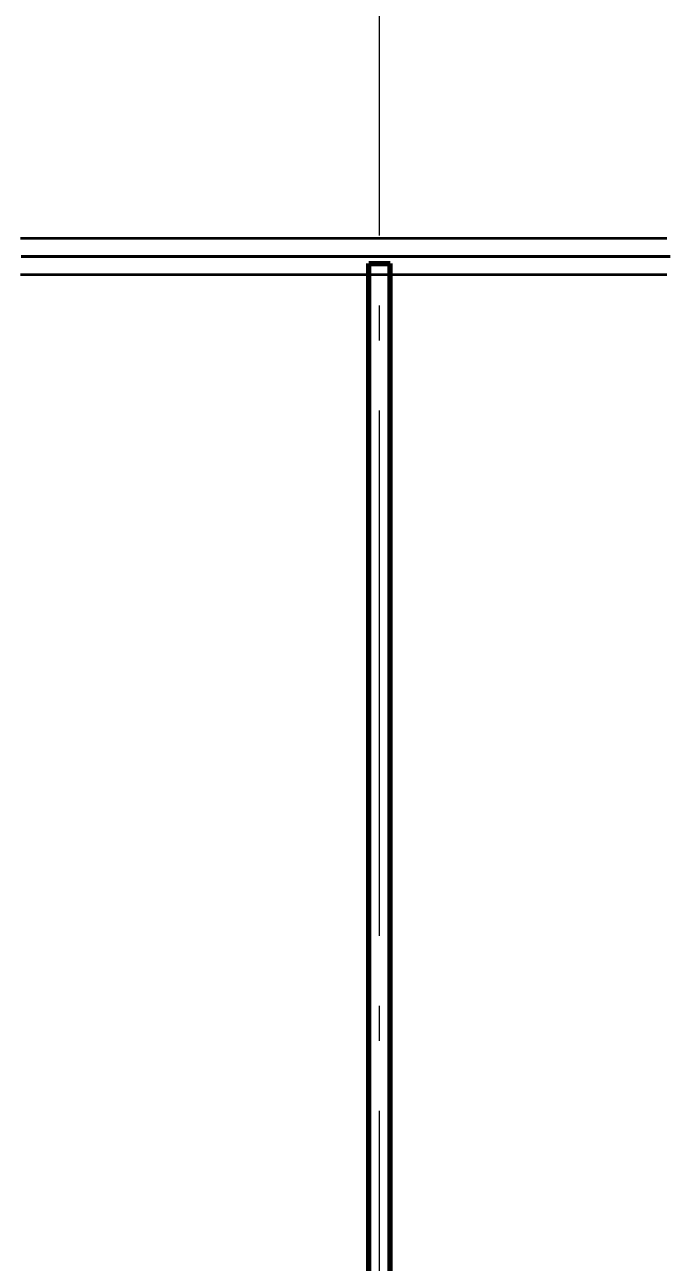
# Model space of a CAD drawing. Header units: millimetres. Extents: x 0 to 594, y 0 to 420.
# Drawn here: x 112.3 to 130.61, y 253.45 to 288.79 of the extents above; entities that cross this region are included whole.
import ezdxf

# ---------------------------------------------------------------- set-up
doc = ezdxf.new("R2010")
doc.units = ezdxf.units.MM
doc.linetypes.add('IRAM-E-TRAZOS', pattern=[5, 4, -1])
doc.linetypes.add('IRAM-F-TRAZO-PUNTO', pattern=[20, 15, -2, 1, -2])
for name, color, linetype, lineweight in [('01-VISIBLE', 7, 'CONTINUOUS', 70), ('02-OCULTA', 4, 'IRAM-E-TRAZOS', 35), ('03-EJE', 1, 'IRAM-F-TRAZO-PUNTO', 18), ('04-COTA', 3, 'CONTINUOUS', 18)]:
    doc.layers.add(name, color=color, linetype=linetype, lineweight=lineweight)
doc.styles.add('ISO3098', font='isocpeur.ttf')
doc.dimstyles.new('FLAMA-IRAM', dxfattribs={"dimtxt": 3.5, "dimasz": 3.5, "dimexe": 2, "dimexo": 1.5, "dimgap": 1, "dimtad": 1, "dimdec": 1, "dimtxsty": 'ISO3098', "dimblk": 'IRAM_FLECHA', "dimblk1": 'IRAM_FLECHA', "dimblk2": 'IRAM_FLECHA', "dimcen": 2.5, "dimclrd": 3, "dimclre": 3, "dimclrt": 3, "dimazin": 3, "dimtfac": 1, "dimtmove": 0, "dimatfit": 3, "dimlwd": 18, "dimlwe": 18})

# ---------------------------------------------------------------- blocks, each defined once
blk = doc.blocks.new('IRAM_FLECHA')
blk.add_solid([(0, 0), (-1, 0.125), (-1, -0.125)])

msp = doc.modelspace()

# ---------------------------------------------------------------- linework, layer by layer
at = {"layer": '01-VISIBLE'}
for p, q in [((122.125, 281.97), (122.725, 281.97)), ((122.125, 201.17), (122.125, 281.97)), ((122.725, 201.17), (122.725, 281.97))]:
    msp.add_line(p, q, dxfattribs=at)
at = {"layer": '02-OCULTA'}
for p, q in [((122.125, 201.482), (122.125, 281.658)), ((122.725, 201.482), (122.725, 281.658))]:
    msp.add_line(p, q, dxfattribs=at)
for points in [[(130.624, 282.682), (130.487, 282.682), (130.351, 282.682), (130.214, 282.682), (130.077, 282.682), (129.941, 282.682), (129.804, 282.682), (129.667, 282.682), (129.531, 282.682), (129.394, 282.682), (129.257, 282.682), (129.121, 282.682), (128.984, 282.682), (128.848, 282.682), (128.711, 282.682), (128.574, 282.682), (128.438, 282.682), (128.301, 282.682), (128.164, 282.682), (128.028, 282.682), (127.891, 282.682), (127.754, 282.682), (127.618, 282.682), (127.481, 282.682), (127.344, 282.682), (127.208, 282.682), (127.071, 282.682), (126.934, 282.682), (126.798, 282.682), (126.661, 282.682), (126.525, 282.682), (126.388, 282.682), (126.251, 282.682), (126.115, 282.682), (125.978, 282.682), (125.841, 282.682), (125.705, 282.682), (125.568, 282.682), (125.431, 282.682), (125.295, 282.682), (125.158, 282.682), (125.021, 282.682), (124.885, 282.682), (124.748, 282.682), (124.611, 282.682), (124.475, 282.682), (124.338, 282.682), (124.201, 282.682), (124.065, 282.682), (123.928, 282.682), (123.791, 282.682), (123.655, 282.682), (123.518, 282.682), (123.382, 282.682), (123.245, 282.682), (123.108, 282.682), (122.972, 282.682), (122.835, 282.682), (122.698, 282.682), (122.562, 282.682), (122.425, 282.682), (122.288, 282.682), (122.152, 282.682), (122.015, 282.682), (121.878, 282.682), (121.742, 282.682), (121.605, 282.682), (121.468, 282.682), (121.332, 282.682), (121.195, 282.682), (121.058, 282.682), (120.922, 282.682), (120.785, 282.682), (120.649, 282.682), (120.512, 282.682), (120.375, 282.682), (120.239, 282.682), (120.102, 282.682), (119.965, 282.682), (119.829, 282.682), (119.692, 282.682), (119.555, 282.682), (119.419, 282.682), (119.282, 282.682), (119.145, 282.682), (119.009, 282.682), (118.872, 282.682), (118.735, 282.682), (118.599, 282.682), (118.462, 282.682), (118.326, 282.682), (118.189, 282.682), (118.052, 282.682), (117.916, 282.682), (117.779, 282.682), (117.642, 282.682), (117.506, 282.682), (117.369, 282.682), (117.232, 282.682), (117.096, 282.682), (116.959, 282.682), (116.822, 282.682), (116.686, 282.682), (116.549, 282.682), (116.412, 282.682), (116.276, 282.682), (116.139, 282.682), (116.002, 282.682), (115.866, 282.682), (115.729, 282.682), (115.593, 282.682), (115.456, 282.682), (115.319, 282.682), (115.183, 282.682), (115.046, 282.682), (114.909, 282.682), (114.773, 282.682), (114.636, 282.682), (114.499, 282.682), (114.363, 282.682), (114.226, 282.682), (114.089, 282.682), (113.953, 282.682), (113.816, 282.682), (113.679, 282.682), (113.543, 282.682), (113.406, 282.682), (113.269, 282.682), (113.133, 282.682), (112.996, 282.682), (112.86, 282.682), (112.723, 282.682), (112.586, 282.682), (112.45, 282.682), (112.313, 282.682), (112.176, 282.682)], [(130.624, 282.682), (130.487, 282.682), (130.351, 282.682), (130.214, 282.682), (130.077, 282.682), (129.941, 282.682), (129.804, 282.682), (129.667, 282.682), (129.531, 282.682), (129.394, 282.682), (129.257, 282.682), (129.121, 282.682), (128.984, 282.682), (128.848, 282.682), (128.711, 282.682), (128.574, 282.682), (128.438, 282.682), (128.301, 282.682), (128.164, 282.682), (128.028, 282.682), (127.891, 282.682), (127.754, 282.682), (127.618, 282.682), (127.481, 282.682), (127.344, 282.682), (127.208, 282.682), (127.071, 282.682), (126.934, 282.682), (126.798, 282.682), (126.661, 282.682), (126.525, 282.682), (126.388, 282.682), (126.251, 282.682), (126.115, 282.682), (125.978, 282.682), (125.841, 282.682), (125.705, 282.682), (125.568, 282.682), (125.431, 282.682), (125.295, 282.682), (125.158, 282.682), (125.021, 282.682), (124.885, 282.682), (124.748, 282.682), (124.611, 282.682), (124.475, 282.682), (124.338, 282.682), (124.201, 282.682), (124.065, 282.682), (123.928, 282.682), (123.791, 282.682), (123.655, 282.682), (123.518, 282.682), (123.382, 282.682), (123.245, 282.682), (123.108, 282.682), (122.972, 282.682), (122.835, 282.682), (122.698, 282.682), (122.562, 282.682), (122.425, 282.682), (122.288, 282.682), (122.152, 282.682), (122.015, 282.682), (121.878, 282.682), (121.742, 282.682), (121.605, 282.682), (121.468, 282.682), (121.332, 282.682), (121.195, 282.682), (121.058, 282.682), (120.922, 282.682), (120.785, 282.682), (120.649, 282.682), (120.512, 282.682), (120.375, 282.682), (120.239, 282.682), (120.102, 282.682), (119.965, 282.682), (119.829, 282.682), (119.692, 282.682), (119.555, 282.682), (119.419, 282.682), (119.282, 282.682), (119.145, 282.682), (119.009, 282.682), (118.872, 282.682), (118.735, 282.682), (118.599, 282.682), (118.462, 282.682), (118.326, 282.682), (118.189, 282.682), (118.052, 282.682), (117.916, 282.682), (117.779, 282.682), (117.642, 282.682), (117.506, 282.682), (117.369, 282.682), (117.232, 282.682), (117.096, 282.682), (116.959, 282.682), (116.822, 282.682), (116.686, 282.682), (116.549, 282.682), (116.412, 282.682), (116.276, 282.682), (116.139, 282.682), (116.002, 282.682), (115.866, 282.682), (115.729, 282.682), (115.593, 282.682), (115.456, 282.682), (115.319, 282.682), (115.183, 282.682), (115.046, 282.682), (114.909, 282.682), (114.773, 282.682), (114.636, 282.682), (114.499, 282.682), (114.363, 282.682), (114.226, 282.682), (114.089, 282.682), (113.953, 282.682), (113.816, 282.682), (113.679, 282.682), (113.543, 282.682), (113.406, 282.682), (113.269, 282.682), (113.133, 282.682), (112.996, 282.682), (112.86, 282.682), (112.723, 282.682), (112.586, 282.682), (112.45, 282.682), (112.313, 282.682), (112.176, 282.682)], [(130.72, 282.17), (130.582, 282.17), (130.444, 282.17), (130.305, 282.17), (130.167, 282.17), (130.029, 282.17), (129.891, 282.17), (129.752, 282.17), (129.614, 282.17), (129.476, 282.17), (129.337, 282.17), (129.199, 282.17), (129.061, 282.17), (128.923, 282.17), (128.784, 282.17), (128.646, 282.17), (128.508, 282.17), (128.37, 282.17), (128.232, 282.17), (128.093, 282.17), (127.955, 282.17), (127.817, 282.17), (127.678, 282.17), (127.54, 282.17), (127.402, 282.17), (127.264, 282.17), (127.126, 282.17), (126.987, 282.17), (126.849, 282.17), (126.711, 282.17), (126.573, 282.17), (126.434, 282.17), (126.296, 282.17), (126.158, 282.17), (126.02, 282.17), (125.881, 282.17), (125.743, 282.17), (125.605, 282.17), (125.467, 282.17), (125.328, 282.17), (125.19, 282.17), (125.052, 282.17), (124.913, 282.17), (124.775, 282.17), (124.637, 282.17), (124.499, 282.17), (124.361, 282.17), (124.222, 282.17), (124.084, 282.17), (123.946, 282.17), (123.808, 282.17), (123.669, 282.17), (123.531, 282.17), (123.393, 282.17), (123.255, 282.17), (123.116, 282.17), (122.978, 282.17), (122.84, 282.17), (122.702, 282.17), (122.563, 282.17), (122.425, 282.17), (122.287, 282.17), (122.149, 282.17), (122.01, 282.17), (121.872, 282.17), (121.734, 282.17), (121.596, 282.17), (121.457, 282.17), (121.319, 282.17), (121.181, 282.17), (121.043, 282.17), (120.904, 282.17), (120.766, 282.17), (120.628, 282.17), (120.49, 282.17), (120.351, 282.17), (120.213, 282.17), (120.075, 282.17), (119.936, 282.17), (119.798, 282.17), (119.66, 282.17), (119.522, 282.17), (119.383, 282.17), (119.245, 282.17), (119.107, 282.17), (118.969, 282.17), (118.831, 282.17), (118.692, 282.17), (118.554, 282.17), (118.416, 282.17), (118.278, 282.17), (118.139, 282.17), (118.001, 282.17), (117.863, 282.17), (117.725, 282.17), (117.586, 282.17), (117.448, 282.17), (117.31, 282.17), (117.172, 282.17), (117.033, 282.17), (116.895, 282.17), (116.757, 282.17), (116.619, 282.17), (116.48, 282.17), (116.342, 282.17), (116.204, 282.17), (116.066, 282.17), (115.927, 282.17), (115.789, 282.17), (115.651, 282.17), (115.513, 282.17), (115.374, 282.17), (115.236, 282.17), (115.098, 282.17), (114.96, 282.17), (114.821, 282.17), (114.683, 282.17), (114.545, 282.17), (114.407, 282.17), (114.268, 282.17), (114.13, 282.17), (113.992, 282.17), (113.854, 282.17), (113.715, 282.17), (113.577, 282.17), (113.439, 282.17), (113.3, 282.17), (113.162, 282.17), (113.024, 282.17), (112.886, 282.17), (112.748, 282.17), (112.609, 282.17), (112.471, 282.17), (112.333, 282.17), (112.195, 282.17)], [(112.195, 282.17), (112.333, 282.17), (112.471, 282.17), (112.609, 282.17), (112.748, 282.17), (112.886, 282.17), (113.024, 282.17), (113.162, 282.17), (113.3, 282.17), (113.439, 282.17), (113.577, 282.17), (113.715, 282.17), (113.854, 282.17), (113.992, 282.17), (114.13, 282.17), (114.268, 282.17), (114.407, 282.17), (114.545, 282.17), (114.683, 282.17), (114.821, 282.17), (114.96, 282.17), (115.098, 282.17), (115.236, 282.17), (115.374, 282.17), (115.513, 282.17), (115.651, 282.17), (115.789, 282.17), (115.927, 282.17), (116.066, 282.17), (116.204, 282.17), (116.342, 282.17), (116.48, 282.17), (116.619, 282.17), (116.757, 282.17), (116.895, 282.17), (117.033, 282.17), (117.172, 282.17), (117.31, 282.17), (117.448, 282.17), (117.586, 282.17), (117.725, 282.17), (117.863, 282.17), (118.001, 282.17), (118.139, 282.17), (118.278, 282.17), (118.416, 282.17), (118.554, 282.17), (118.692, 282.17), (118.831, 282.17), (118.969, 282.17), (119.107, 282.17), (119.245, 282.17), (119.383, 282.17), (119.522, 282.17), (119.66, 282.17), (119.798, 282.17), (119.936, 282.17), (120.075, 282.17), (120.213, 282.17), (120.351, 282.17), (120.49, 282.17), (120.628, 282.17), (120.766, 282.17), (120.904, 282.17), (121.043, 282.17), (121.181, 282.17), (121.319, 282.17), (121.457, 282.17), (121.596, 282.17), (121.734, 282.17), (121.872, 282.17), (122.01, 282.17), (122.149, 282.17), (122.287, 282.17), (122.425, 282.17), (122.563, 282.17), (122.702, 282.17), (122.84, 282.17), (122.978, 282.17), (123.116, 282.17), (123.255, 282.17), (123.393, 282.17), (123.531, 282.17), (123.669, 282.17), (123.808, 282.17), (123.946, 282.17), (124.084, 282.17), (124.222, 282.17), (124.361, 282.17), (124.499, 282.17), (124.637, 282.17), (124.775, 282.17), (124.913, 282.17), (125.052, 282.17), (125.19, 282.17), (125.328, 282.17), (125.467, 282.17), (125.605, 282.17), (125.743, 282.17), (125.881, 282.17), (126.02, 282.17), (126.158, 282.17), (126.296, 282.17), (126.434, 282.17), (126.573, 282.17), (126.711, 282.17), (126.849, 282.17), (126.987, 282.17), (127.126, 282.17), (127.264, 282.17), (127.402, 282.17), (127.54, 282.17), (127.678, 282.17), (127.817, 282.17), (127.955, 282.17), (128.093, 282.17), (128.232, 282.17), (128.37, 282.17), (128.508, 282.17), (128.646, 282.17), (128.784, 282.17), (128.923, 282.17), (129.061, 282.17), (129.199, 282.17), (129.337, 282.17), (129.476, 282.17), (129.614, 282.17), (129.752, 282.17), (129.891, 282.17), (130.029, 282.17), (130.167, 282.17), (130.305, 282.17), (130.444, 282.17), (130.582, 282.17), (130.72, 282.17)], [(130.72, 282.17), (130.582, 282.17), (130.444, 282.17), (130.305, 282.17), (130.167, 282.17), (130.029, 282.17), (129.891, 282.17), (129.752, 282.17), (129.614, 282.17), (129.476, 282.17), (129.337, 282.17), (129.199, 282.17), (129.061, 282.17), (128.923, 282.17), (128.784, 282.17), (128.646, 282.17), (128.508, 282.17), (128.37, 282.17), (128.232, 282.17), (128.093, 282.17), (127.955, 282.17), (127.817, 282.17), (127.678, 282.17), (127.54, 282.17), (127.402, 282.17), (127.264, 282.17), (127.126, 282.17), (126.987, 282.17), (126.849, 282.17), (126.711, 282.17), (126.573, 282.17), (126.434, 282.17), (126.296, 282.17), (126.158, 282.17), (126.02, 282.17), (125.881, 282.17), (125.743, 282.17), (125.605, 282.17), (125.467, 282.17), (125.328, 282.17), (125.19, 282.17), (125.052, 282.17), (124.913, 282.17), (124.775, 282.17), (124.637, 282.17), (124.499, 282.17), (124.361, 282.17), (124.222, 282.17), (124.084, 282.17), (123.946, 282.17), (123.808, 282.17), (123.669, 282.17), (123.531, 282.17), (123.393, 282.17), (123.255, 282.17), (123.116, 282.17), (122.978, 282.17), (122.84, 282.17), (122.702, 282.17), (122.563, 282.17), (122.425, 282.17), (122.287, 282.17), (122.149, 282.17), (122.01, 282.17), (121.872, 282.17), (121.734, 282.17), (121.596, 282.17), (121.457, 282.17), (121.319, 282.17), (121.181, 282.17), (121.043, 282.17), (120.904, 282.17), (120.766, 282.17), (120.628, 282.17), (120.49, 282.17), (120.351, 282.17), (120.213, 282.17), (120.075, 282.17), (119.936, 282.17), (119.798, 282.17), (119.66, 282.17), (119.522, 282.17), (119.383, 282.17), (119.245, 282.17), (119.107, 282.17), (118.969, 282.17), (118.831, 282.17), (118.692, 282.17), (118.554, 282.17), (118.416, 282.17), (118.278, 282.17), (118.139, 282.17), (118.001, 282.17), (117.863, 282.17), (117.725, 282.17), (117.586, 282.17), (117.448, 282.17), (117.31, 282.17), (117.172, 282.17), (117.033, 282.17), (116.895, 282.17), (116.757, 282.17), (116.619, 282.17), (116.48, 282.17), (116.342, 282.17), (116.204, 282.17), (116.066, 282.17), (115.927, 282.17), (115.789, 282.17), (115.651, 282.17), (115.513, 282.17), (115.374, 282.17), (115.236, 282.17), (115.098, 282.17), (114.96, 282.17), (114.821, 282.17), (114.683, 282.17), (114.545, 282.17), (114.407, 282.17), (114.268, 282.17), (114.13, 282.17), (113.992, 282.17), (113.854, 282.17), (113.715, 282.17), (113.577, 282.17), (113.439, 282.17), (113.3, 282.17), (113.162, 282.17), (113.024, 282.17), (112.886, 282.17), (112.748, 282.17), (112.609, 282.17), (112.471, 282.17), (112.333, 282.17), (112.195, 282.17)], [(112.195, 282.17), (112.333, 282.17), (112.471, 282.17), (112.609, 282.17), (112.748, 282.17), (112.886, 282.17), (113.024, 282.17), (113.162, 282.17), (113.3, 282.17), (113.439, 282.17), (113.577, 282.17), (113.715, 282.17), (113.854, 282.17), (113.992, 282.17), (114.13, 282.17), (114.268, 282.17), (114.407, 282.17), (114.545, 282.17), (114.683, 282.17), (114.821, 282.17), (114.96, 282.17), (115.098, 282.17), (115.236, 282.17), (115.374, 282.17), (115.513, 282.17), (115.651, 282.17), (115.789, 282.17), (115.927, 282.17), (116.066, 282.17), (116.204, 282.17), (116.342, 282.17), (116.48, 282.17), (116.619, 282.17), (116.757, 282.17), (116.895, 282.17), (117.033, 282.17), (117.172, 282.17), (117.31, 282.17), (117.448, 282.17), (117.586, 282.17), (117.725, 282.17), (117.863, 282.17), (118.001, 282.17), (118.139, 282.17), (118.278, 282.17), (118.416, 282.17), (118.554, 282.17), (118.692, 282.17), (118.831, 282.17), (118.969, 282.17), (119.107, 282.17), (119.245, 282.17), (119.383, 282.17), (119.522, 282.17), (119.66, 282.17), (119.798, 282.17), (119.936, 282.17), (120.075, 282.17), (120.213, 282.17), (120.351, 282.17), (120.49, 282.17), (120.628, 282.17), (120.766, 282.17), (120.904, 282.17), (121.043, 282.17), (121.181, 282.17), (121.319, 282.17), (121.457, 282.17), (121.596, 282.17), (121.734, 282.17), (121.872, 282.17), (122.01, 282.17), (122.149, 282.17), (122.287, 282.17), (122.425, 282.17), (122.563, 282.17), (122.702, 282.17), (122.84, 282.17), (122.978, 282.17), (123.116, 282.17), (123.255, 282.17), (123.393, 282.17), (123.531, 282.17), (123.669, 282.17), (123.808, 282.17), (123.946, 282.17), (124.084, 282.17), (124.222, 282.17), (124.361, 282.17), (124.499, 282.17), (124.637, 282.17), (124.775, 282.17), (124.913, 282.17), (125.052, 282.17), (125.19, 282.17), (125.328, 282.17), (125.467, 282.17), (125.605, 282.17), (125.743, 282.17), (125.881, 282.17), (126.02, 282.17), (126.158, 282.17), (126.296, 282.17), (126.434, 282.17), (126.573, 282.17), (126.711, 282.17), (126.849, 282.17), (126.987, 282.17), (127.126, 282.17), (127.264, 282.17), (127.402, 282.17), (127.54, 282.17), (127.678, 282.17), (127.817, 282.17), (127.955, 282.17), (128.093, 282.17), (128.232, 282.17), (128.37, 282.17), (128.508, 282.17), (128.646, 282.17), (128.784, 282.17), (128.923, 282.17), (129.061, 282.17), (129.199, 282.17), (129.337, 282.17), (129.476, 282.17), (129.614, 282.17), (129.752, 282.17), (129.891, 282.17), (130.029, 282.17), (130.167, 282.17), (130.305, 282.17), (130.444, 282.17), (130.582, 282.17), (130.72, 282.17)], [(130.663, 282.17), (130.528, 282.17), (130.393, 282.17), (130.258, 282.17), (130.123, 282.17), (129.988, 282.17), (129.853, 282.17), (129.718, 282.17), (129.583, 282.17), (129.448, 282.17), (129.313, 282.17), (129.178, 282.17), (129.042, 282.17), (128.907, 282.17), (128.772, 282.17), (128.637, 282.17), (128.502, 282.17), (128.367, 282.17), (128.232, 282.17), (128.097, 282.17), (127.962, 282.17), (127.827, 282.17), (127.692, 282.17), (127.557, 282.17), (127.422, 282.17), (127.287, 282.17), (127.152, 282.17), (127.017, 282.17), (126.882, 282.17), (126.747, 282.17), (126.612, 282.17), (126.477, 282.17), (126.341, 282.17), (126.206, 282.17), (126.071, 282.17), (125.936, 282.17), (125.801, 282.17), (125.666, 282.17), (125.531, 282.17), (125.396, 282.17), (125.261, 282.17), (125.126, 282.17), (124.991, 282.17), (124.856, 282.17), (124.721, 282.17), (124.586, 282.17), (124.451, 282.17), (124.316, 282.17), (124.181, 282.17), (124.046, 282.17), (123.911, 282.17), (123.776, 282.17), (123.64, 282.17), (123.505, 282.17), (123.37, 282.17), (123.235, 282.17), (123.1, 282.17), (122.965, 282.17), (122.83, 282.17), (122.695, 282.17), (122.56, 282.17), (122.425, 282.17), (122.29, 282.17), (122.155, 282.17), (122.02, 282.17), (121.885, 282.17), (121.75, 282.17), (121.615, 282.17), (121.48, 282.17), (121.345, 282.17), (121.21, 282.17), (121.075, 282.17), (120.939, 282.17), (120.804, 282.17), (120.669, 282.17), (120.534, 282.17), (120.399, 282.17), (120.264, 282.17), (120.129, 282.17), (119.994, 282.17), (119.859, 282.17), (119.724, 282.17), (119.589, 282.17), (119.454, 282.17), (119.319, 282.17), (119.184, 282.17), (119.049, 282.17), (118.914, 282.17), (118.779, 282.17), (118.644, 282.17), (118.509, 282.17), (118.374, 282.17), (118.238, 282.17), (118.103, 282.17), (117.968, 282.17), (117.833, 282.17), (117.698, 282.17), (117.563, 282.17), (117.428, 282.17), (117.293, 282.17), (117.158, 282.17), (117.023, 282.17), (116.888, 282.17), (116.753, 282.17), (116.618, 282.17), (116.483, 282.17), (116.348, 282.17), (116.213, 282.17), (116.078, 282.17), (115.943, 282.17), (115.808, 282.17), (115.673, 282.17), (115.537, 282.17), (115.402, 282.17), (115.267, 282.17), (115.132, 282.17), (114.997, 282.17), (114.862, 282.17), (114.727, 282.17), (114.592, 282.17), (114.457, 282.17), (114.322, 282.17), (114.187, 282.17), (114.052, 282.17), (113.917, 282.17), (113.782, 282.17), (113.647, 282.17), (113.512, 282.17), (113.377, 282.17), (113.242, 282.17), (113.107, 282.17), (112.972, 282.17), (112.836, 282.17), (112.701, 282.17), (112.566, 282.17), (112.431, 282.17), (112.296, 282.17)], [(112.296, 282.17), (112.431, 282.17), (112.566, 282.17), (112.701, 282.17), (112.836, 282.17), (112.972, 282.17), (113.107, 282.17), (113.242, 282.17), (113.377, 282.17), (113.512, 282.17), (113.647, 282.17), (113.782, 282.17), (113.917, 282.17), (114.052, 282.17), (114.187, 282.17), (114.322, 282.17), (114.457, 282.17), (114.592, 282.17), (114.727, 282.17), (114.862, 282.17), (114.997, 282.17), (115.132, 282.17), (115.267, 282.17), (115.402, 282.17), (115.537, 282.17), (115.673, 282.17), (115.808, 282.17), (115.943, 282.17), (116.078, 282.17), (116.213, 282.17), (116.348, 282.17), (116.483, 282.17), (116.618, 282.17), (116.753, 282.17), (116.888, 282.17), (117.023, 282.17), (117.158, 282.17), (117.293, 282.17), (117.428, 282.17), (117.563, 282.17), (117.698, 282.17), (117.833, 282.17), (117.968, 282.17), (118.103, 282.17), (118.238, 282.17), (118.374, 282.17), (118.509, 282.17), (118.644, 282.17), (118.779, 282.17), (118.914, 282.17), (119.049, 282.17), (119.184, 282.17), (119.319, 282.17), (119.454, 282.17), (119.589, 282.17), (119.724, 282.17), (119.859, 282.17), (119.994, 282.17), (120.129, 282.17), (120.264, 282.17), (120.399, 282.17), (120.534, 282.17), (120.669, 282.17), (120.804, 282.17), (120.939, 282.17), (121.075, 282.17), (121.21, 282.17), (121.345, 282.17), (121.48, 282.17), (121.615, 282.17), (121.75, 282.17), (121.885, 282.17), (122.02, 282.17), (122.155, 282.17), (122.29, 282.17), (122.425, 282.17), (122.56, 282.17), (122.695, 282.17), (122.83, 282.17), (122.965, 282.17), (123.1, 282.17), (123.235, 282.17), (123.37, 282.17), (123.505, 282.17), (123.64, 282.17), (123.776, 282.17), (123.911, 282.17), (124.046, 282.17), (124.181, 282.17), (124.316, 282.17), (124.451, 282.17), (124.586, 282.17), (124.721, 282.17), (124.856, 282.17), (124.991, 282.17), (125.126, 282.17), (125.261, 282.17), (125.396, 282.17), (125.531, 282.17), (125.666, 282.17), (125.801, 282.17), (125.936, 282.17), (126.071, 282.17), (126.206, 282.17), (126.341, 282.17), (126.477, 282.17), (126.612, 282.17), (126.747, 282.17), (126.882, 282.17), (127.017, 282.17), (127.152, 282.17), (127.287, 282.17), (127.422, 282.17), (127.557, 282.17), (127.692, 282.17), (127.827, 282.17), (127.962, 282.17), (128.097, 282.17), (128.232, 282.17), (128.367, 282.17), (128.502, 282.17), (128.637, 282.17), (128.772, 282.17), (128.907, 282.17), (129.042, 282.17), (129.178, 282.17), (129.313, 282.17), (129.448, 282.17), (129.583, 282.17), (129.718, 282.17), (129.853, 282.17), (129.988, 282.17), (130.123, 282.17), (130.258, 282.17), (130.393, 282.17), (130.528, 282.17), (130.663, 282.17)], [(130.663, 282.17), (130.528, 282.17), (130.393, 282.17), (130.258, 282.17), (130.123, 282.17), (129.988, 282.17), (129.853, 282.17), (129.718, 282.17), (129.583, 282.17), (129.448, 282.17), (129.313, 282.17), (129.178, 282.17), (129.042, 282.17), (128.907, 282.17), (128.772, 282.17), (128.637, 282.17), (128.502, 282.17), (128.367, 282.17), (128.232, 282.17), (128.097, 282.17), (127.962, 282.17), (127.827, 282.17), (127.692, 282.17), (127.557, 282.17), (127.422, 282.17), (127.287, 282.17), (127.152, 282.17), (127.017, 282.17), (126.882, 282.17), (126.747, 282.17), (126.612, 282.17), (126.477, 282.17), (126.341, 282.17), (126.206, 282.17), (126.071, 282.17), (125.936, 282.17), (125.801, 282.17), (125.666, 282.17), (125.531, 282.17), (125.396, 282.17), (125.261, 282.17), (125.126, 282.17), (124.991, 282.17), (124.856, 282.17), (124.721, 282.17), (124.586, 282.17), (124.451, 282.17), (124.316, 282.17), (124.181, 282.17), (124.046, 282.17), (123.911, 282.17), (123.776, 282.17), (123.64, 282.17), (123.505, 282.17), (123.37, 282.17), (123.235, 282.17), (123.1, 282.17), (122.965, 282.17), (122.83, 282.17), (122.695, 282.17), (122.56, 282.17), (122.425, 282.17), (122.29, 282.17), (122.155, 282.17), (122.02, 282.17), (121.885, 282.17), (121.75, 282.17), (121.615, 282.17), (121.48, 282.17), (121.345, 282.17), (121.21, 282.17), (121.075, 282.17), (120.939, 282.17), (120.804, 282.17), (120.669, 282.17), (120.534, 282.17), (120.399, 282.17), (120.264, 282.17), (120.129, 282.17), (119.994, 282.17), (119.859, 282.17), (119.724, 282.17), (119.589, 282.17), (119.454, 282.17), (119.319, 282.17), (119.184, 282.17), (119.049, 282.17), (118.914, 282.17), (118.779, 282.17), (118.644, 282.17), (118.509, 282.17), (118.374, 282.17), (118.238, 282.17), (118.103, 282.17), (117.968, 282.17), (117.833, 282.17), (117.698, 282.17), (117.563, 282.17), (117.428, 282.17), (117.293, 282.17), (117.158, 282.17), (117.023, 282.17), (116.888, 282.17), (116.753, 282.17), (116.618, 282.17), (116.483, 282.17), (116.348, 282.17), (116.213, 282.17), (116.078, 282.17), (115.943, 282.17), (115.808, 282.17), (115.673, 282.17), (115.537, 282.17), (115.402, 282.17), (115.267, 282.17), (115.132, 282.17), (114.997, 282.17), (114.862, 282.17), (114.727, 282.17), (114.592, 282.17), (114.457, 282.17), (114.322, 282.17), (114.187, 282.17), (114.052, 282.17), (113.917, 282.17), (113.782, 282.17), (113.647, 282.17), (113.512, 282.17), (113.377, 282.17), (113.242, 282.17), (113.107, 282.17), (112.972, 282.17), (112.836, 282.17), (112.701, 282.17), (112.566, 282.17), (112.431, 282.17), (112.296, 282.17)], [(112.296, 282.17), (112.431, 282.17), (112.566, 282.17), (112.701, 282.17), (112.836, 282.17), (112.972, 282.17), (113.107, 282.17), (113.242, 282.17), (113.377, 282.17), (113.512, 282.17), (113.647, 282.17), (113.782, 282.17), (113.917, 282.17), (114.052, 282.17), (114.187, 282.17), (114.322, 282.17), (114.457, 282.17), (114.592, 282.17), (114.727, 282.17), (114.862, 282.17), (114.997, 282.17), (115.132, 282.17), (115.267, 282.17), (115.402, 282.17), (115.537, 282.17), (115.673, 282.17), (115.808, 282.17), (115.943, 282.17), (116.078, 282.17), (116.213, 282.17), (116.348, 282.17), (116.483, 282.17), (116.618, 282.17), (116.753, 282.17), (116.888, 282.17), (117.023, 282.17), (117.158, 282.17), (117.293, 282.17), (117.428, 282.17), (117.563, 282.17), (117.698, 282.17), (117.833, 282.17), (117.968, 282.17), (118.103, 282.17), (118.238, 282.17), (118.374, 282.17), (118.509, 282.17), (118.644, 282.17), (118.779, 282.17), (118.914, 282.17), (119.049, 282.17), (119.184, 282.17), (119.319, 282.17), (119.454, 282.17), (119.589, 282.17), (119.724, 282.17), (119.859, 282.17), (119.994, 282.17), (120.129, 282.17), (120.264, 282.17), (120.399, 282.17), (120.534, 282.17), (120.669, 282.17), (120.804, 282.17), (120.939, 282.17), (121.075, 282.17), (121.21, 282.17), (121.345, 282.17), (121.48, 282.17), (121.615, 282.17), (121.75, 282.17), (121.885, 282.17), (122.02, 282.17), (122.155, 282.17), (122.29, 282.17), (122.425, 282.17), (122.56, 282.17), (122.695, 282.17), (122.83, 282.17), (122.965, 282.17), (123.1, 282.17), (123.235, 282.17), (123.37, 282.17), (123.505, 282.17), (123.64, 282.17), (123.776, 282.17), (123.911, 282.17), (124.046, 282.17), (124.181, 282.17), (124.316, 282.17), (124.451, 282.17), (124.586, 282.17), (124.721, 282.17), (124.856, 282.17), (124.991, 282.17), (125.126, 282.17), (125.261, 282.17), (125.396, 282.17), (125.531, 282.17), (125.666, 282.17), (125.801, 282.17), (125.936, 282.17), (126.071, 282.17), (126.206, 282.17), (126.341, 282.17), (126.477, 282.17), (126.612, 282.17), (126.747, 282.17), (126.882, 282.17), (127.017, 282.17), (127.152, 282.17), (127.287, 282.17), (127.422, 282.17), (127.557, 282.17), (127.692, 282.17), (127.827, 282.17), (127.962, 282.17), (128.097, 282.17), (128.232, 282.17), (128.367, 282.17), (128.502, 282.17), (128.637, 282.17), (128.772, 282.17), (128.907, 282.17), (129.042, 282.17), (129.178, 282.17), (129.313, 282.17), (129.448, 282.17), (129.583, 282.17), (129.718, 282.17), (129.853, 282.17), (129.988, 282.17), (130.123, 282.17), (130.258, 282.17), (130.393, 282.17), (130.528, 282.17), (130.663, 282.17)], [(122.125, 281.97), (122.211, 281.97), (122.296, 281.97), (122.382, 281.97), (122.468, 281.97), (122.554, 281.97), (122.639, 281.97), (122.725, 281.97)], [(122.125, 281.658), (122.125, 281.71), (122.125, 281.762), (122.125, 281.814), (122.125, 281.866), (122.125, 281.918), (122.125, 281.97)], [(122.725, 281.658), (122.725, 281.71), (122.725, 281.762), (122.725, 281.814), (122.725, 281.866), (122.725, 281.918), (122.725, 281.97)], [(112.176, 281.658), (112.313, 281.658), (112.45, 281.658), (112.586, 281.658), (112.723, 281.658), (112.86, 281.658), (112.996, 281.658), (113.133, 281.658), (113.269, 281.658), (113.406, 281.658), (113.543, 281.658), (113.679, 281.658), (113.816, 281.658), (113.953, 281.658), (114.089, 281.658), (114.226, 281.658), (114.363, 281.658), (114.499, 281.658), (114.636, 281.658), (114.773, 281.658), (114.909, 281.658), (115.046, 281.658), (115.183, 281.658), (115.319, 281.658), (115.456, 281.658), (115.593, 281.658), (115.729, 281.658), (115.866, 281.658), (116.002, 281.658), (116.139, 281.658), (116.276, 281.658), (116.412, 281.658), (116.549, 281.658), (116.686, 281.658), (116.822, 281.658), (116.959, 281.658), (117.096, 281.658), (117.232, 281.658), (117.369, 281.658), (117.506, 281.658), (117.642, 281.658), (117.779, 281.658), (117.916, 281.658), (118.052, 281.658), (118.189, 281.658), (118.326, 281.658), (118.462, 281.658), (118.599, 281.658), (118.735, 281.658), (118.872, 281.658), (119.009, 281.658), (119.145, 281.658), (119.282, 281.658), (119.419, 281.658), (119.555, 281.658), (119.692, 281.658), (119.829, 281.658), (119.965, 281.658), (120.102, 281.658), (120.239, 281.658), (120.375, 281.658), (120.512, 281.658), (120.649, 281.658), (120.785, 281.658), (120.922, 281.658), (121.058, 281.658), (121.195, 281.658), (121.332, 281.658), (121.468, 281.658), (121.605, 281.658), (121.742, 281.658), (121.878, 281.658), (122.015, 281.658), (122.152, 281.658), (122.288, 281.658), (122.425, 281.658), (122.562, 281.658), (122.698, 281.658), (122.835, 281.658), (122.972, 281.658), (123.108, 281.658), (123.245, 281.658), (123.382, 281.658), (123.518, 281.658), (123.655, 281.658), (123.791, 281.658), (123.928, 281.658), (124.065, 281.658), (124.201, 281.658), (124.338, 281.658), (124.475, 281.658), (124.611, 281.658), (124.748, 281.658), (124.885, 281.658), (125.021, 281.658), (125.158, 281.658), (125.295, 281.658), (125.431, 281.658), (125.568, 281.658), (125.705, 281.658), (125.841, 281.658), (125.978, 281.658), (126.115, 281.658), (126.251, 281.658), (126.388, 281.658), (126.525, 281.658), (126.661, 281.658), (126.798, 281.658), (126.934, 281.658), (127.071, 281.658), (127.208, 281.658), (127.344, 281.658), (127.481, 281.658), (127.618, 281.658), (127.754, 281.658), (127.891, 281.658), (128.028, 281.658), (128.164, 281.658), (128.301, 281.658), (128.438, 281.658), (128.574, 281.658), (128.711, 281.658), (128.848, 281.658), (128.984, 281.658), (129.121, 281.658), (129.257, 281.658), (129.394, 281.658), (129.531, 281.658), (129.667, 281.658), (129.804, 281.658), (129.941, 281.658), (130.077, 281.658), (130.214, 281.658), (130.351, 281.658), (130.487, 281.658), (130.624, 281.658)], [(112.176, 281.658), (112.313, 281.658), (112.45, 281.658), (112.586, 281.658), (112.723, 281.658), (112.86, 281.658), (112.996, 281.658), (113.133, 281.658), (113.269, 281.658), (113.406, 281.658), (113.543, 281.658), (113.679, 281.658), (113.816, 281.658), (113.953, 281.658), (114.089, 281.658), (114.226, 281.658), (114.363, 281.658), (114.499, 281.658), (114.636, 281.658), (114.773, 281.658), (114.909, 281.658), (115.046, 281.658), (115.183, 281.658), (115.319, 281.658), (115.456, 281.658), (115.593, 281.658), (115.729, 281.658), (115.866, 281.658), (116.002, 281.658), (116.139, 281.658), (116.276, 281.658), (116.412, 281.658), (116.549, 281.658), (116.686, 281.658), (116.822, 281.658), (116.959, 281.658), (117.096, 281.658), (117.232, 281.658), (117.369, 281.658), (117.506, 281.658), (117.642, 281.658), (117.779, 281.658), (117.916, 281.658), (118.052, 281.658), (118.189, 281.658), (118.326, 281.658), (118.462, 281.658), (118.599, 281.658), (118.735, 281.658), (118.872, 281.658), (119.009, 281.658), (119.145, 281.658), (119.282, 281.658), (119.419, 281.658), (119.555, 281.658), (119.692, 281.658), (119.829, 281.658), (119.965, 281.658), (120.102, 281.658), (120.239, 281.658), (120.375, 281.658), (120.512, 281.658), (120.649, 281.658), (120.785, 281.658), (120.922, 281.658), (121.058, 281.658), (121.195, 281.658), (121.332, 281.658), (121.468, 281.658), (121.605, 281.658), (121.742, 281.658), (121.878, 281.658), (122.015, 281.658), (122.152, 281.658), (122.288, 281.658), (122.425, 281.658), (122.562, 281.658), (122.698, 281.658), (122.835, 281.658), (122.972, 281.658), (123.108, 281.658), (123.245, 281.658), (123.382, 281.658), (123.518, 281.658), (123.655, 281.658), (123.791, 281.658), (123.928, 281.658), (124.065, 281.658), (124.201, 281.658), (124.338, 281.658), (124.475, 281.658), (124.611, 281.658), (124.748, 281.658), (124.885, 281.658), (125.021, 281.658), (125.158, 281.658), (125.295, 281.658), (125.431, 281.658), (125.568, 281.658), (125.705, 281.658), (125.841, 281.658), (125.978, 281.658), (126.115, 281.658), (126.251, 281.658), (126.388, 281.658), (126.525, 281.658), (126.661, 281.658), (126.798, 281.658), (126.934, 281.658), (127.071, 281.658), (127.208, 281.658), (127.344, 281.658), (127.481, 281.658), (127.618, 281.658), (127.754, 281.658), (127.891, 281.658), (128.028, 281.658), (128.164, 281.658), (128.301, 281.658), (128.438, 281.658), (128.574, 281.658), (128.711, 281.658), (128.848, 281.658), (128.984, 281.658), (129.121, 281.658), (129.257, 281.658), (129.394, 281.658), (129.531, 281.658), (129.667, 281.658), (129.804, 281.658), (129.941, 281.658), (130.077, 281.658), (130.214, 281.658), (130.351, 281.658), (130.487, 281.658), (130.624, 281.658)], [(122.125, 281.658), (122.211, 281.658), (122.296, 281.658), (122.382, 281.658), (122.468, 281.658), (122.554, 281.658), (122.639, 281.658), (122.725, 281.658)]]:
    msp.add_lwpolyline(points, dxfattribs=at)
at = {"layer": '03-EJE'}
msp.add_line((122.425, 182.77), (122.425, 307.23), dxfattribs=at)

# ---------------------------------------------------------------- dimensions: what is measured, and where the dimension line sits
at = {"layer": '04-COTA'}
for base, p1, text in [((76.775, 183.57), (94.775, 183.57), '<>±0,8'), ((85.775, 282.17), (94.775, 282.17), '<>±0,5')]:
    msp.add_linear_dim(base=base, p1=p1, p2=(118.725, 306.43), angle=90, text=text, dimstyle='FLAMA-IRAM', override={"dimlfac": 5}, dxfattribs=at).render()

doc.saveas('drawing.dxf')
